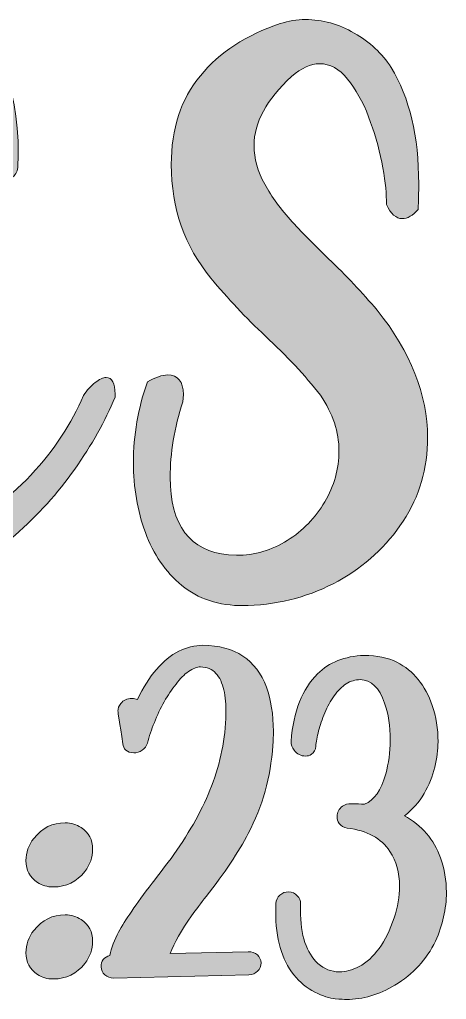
# Model space of a CAD drawing. Header units: inches. Extents: x 72 to 1008, y -887 to -193.
# Drawn here: x 850.6 to 1008.4, y -882.5 to -520.6 of the extents above; entities that cross this region are included whole.
import ezdxf

# ---------------------------------------------------------------- set-up
doc = ezdxf.new("R2010")
doc.units = ezdxf.units.IN
doc.header["$MEASUREMENT"] = 0
doc.layers.add('Layer 1', color=7, linetype='Continuous')

# ---------------------------------------------------------------- blocks, each defined once
blk = doc.blocks.new('block 3')
at = {"layer": 'Layer 1', "true_color": 0x262626}
h = blk.add_hatch(color=250, dxfattribs=at)
h.dxf.hatch_style = 2
edge = h.paths.add_edge_path()
edge.add_spline(control_points=[(882.16, -873.45), (881.21, -872.68), (880.78, -871.73), (880.7, -870.53), (880.7, -868.38), (881.81, -866.92), (883.96, -866.32), (884.56, -863.49), (885.67, -860.57), (887.22, -857.65), (889.54, -853.36), (893.66, -847.35), (899.58, -839.62), (902.25, -836.27), (904.91, -832.75), (907.57, -829.06), (913.75, -820.3), (918.47, -811.89), (921.56, -803.73), (924.83, -795.15), (926.63, -786.31), (926.89, -777.03), (926.89, -773.69), (926.63, -770.77), (926.11, -768.19), (925.51, -765.7), (924.57, -763.64), (923.19, -762.1), (921.74, -760.55), (919.84, -759.78), (917.53, -759.69), (916.07, -759.78), (914.61, -760.29), (913.06, -761.41), (911.43, -762.52), (909.89, -764.07), (908.43, -766.04), (906.88, -768.02), (905.42, -770.17), (904.05, -772.57), (902.68, -775.06), (901.47, -777.55), (900.44, -780.21), (899.33, -782.87), (898.47, -785.36), (897.87, -787.85), (897.53, -788.97), (896.84, -789.91), (895.89, -790.51), (894.95, -791.2), (893.92, -791.46), (892.8, -791.46), (891.6, -791.46), (890.57, -791.11), (889.88, -790.43), (889.2, -789.83), (888.85, -789.05), (888.77, -788.11), (887.56, -780.38), (886.96, -776.35), (886.96, -776.09), (886.96, -775.06), (887.31, -774.11), (887.99, -773.26), (888.94, -771.97), (890.31, -771.37), (892.11, -771.37), (892.89, -771.37), (893.57, -771.45), (894.18, -771.8), (896.24, -767.33), (898.55, -763.64), (901.22, -760.64), (903.79, -757.63), (906.54, -755.4), (909.46, -753.94), (912.29, -752.48), (915.3, -751.79), (918.39, -751.71), (930.23, -751.88), (938.05, -757.03), (941.82, -767.25), (943.54, -771.88), (944.4, -777.29), (944.4, -783.47), (944.4, -785.19), (944.4, -786.91), (944.23, -788.71), (943.37, -800.47), (940.36, -811.29), (935.13, -821.25), (931.52, -828.03), (926.37, -835.84), (919.59, -844.51), (917.61, -847), (915.81, -849.41), (914.18, -851.73), (910.4, -856.96), (907.74, -861.6), (906.28, -865.63), (906.28, -865.63), (935.13, -864.95), (935.13, -864.95), (936.42, -864.95), (937.53, -865.29), (938.48, -866.06), (939.33, -866.84), (939.76, -867.87), (939.85, -869.07), (939.85, -870.27), (939.42, -871.3), (938.56, -872.07), (937.7, -872.93), (936.67, -873.36), (935.39, -873.45), (935.39, -873.45), (885.42, -874.65), (885.42, -874.65), (884.13, -874.65), (883.02, -874.22), (882.16, -873.45)], knot_values=[0, 0, 0, 0, 1, 1, 1, 2, 2, 2, 3, 3, 3, 4, 4, 4, 5, 5, 5, 6, 6, 6, 7, 7, 7, 8, 8, 8, 9, 9, 9, 10, 10, 10, 11, 11, 11, 12, 12, 12, 13, 13, 13, 14, 14, 14, 15, 15, 15, 16, 16, 16, 17, 17, 17, 18, 18, 18, 19, 19, 19, 20, 20, 20, 21, 21, 21, 22, 22, 22, 23, 23, 23, 24, 24, 24, 25, 25, 25, 26, 26, 26, 27, 27, 27, 28, 28, 28, 29, 29, 29, 30, 30, 30, 31, 31, 31, 32, 32, 32, 33, 33, 33, 34, 34, 34, 35, 35, 35, 36, 36, 36, 37, 37, 37, 38, 38, 38, 39, 39, 39, 40, 40, 40, 40], degree=3, periodic=1)
h = blk.add_hatch(color=250, dxfattribs=at)
h.dxf.hatch_style = 2
edge = h.paths.add_edge_path()
edge.add_spline(control_points=[(967.24, -882.29), (965.18, -882.21), (962.69, -881.35), (959.77, -879.89), (956.76, -878.43), (954.19, -876.28), (951.96, -873.45), (947.49, -867.87), (945.26, -860.05), (945.26, -850.01), (945.26, -850.01), (945.35, -847.18), (945.35, -847.18), (945.43, -845.89), (945.86, -844.86), (946.81, -844), (947.66, -843.23), (948.78, -842.8), (950.07, -842.8), (951.36, -842.88), (952.47, -843.4), (953.25, -844.26), (954.02, -845.03), (954.45, -846.06), (954.45, -847.26), (954.45, -847.26), (954.45, -849.49), (954.45, -849.49), (954.45, -858.94), (956.59, -865.46), (960.89, -869.24), (963.2, -871.3), (965.78, -872.33), (968.78, -872.42), (971.1, -872.42), (973.51, -871.73), (976.08, -870.44), (981.66, -867.44), (986.04, -861.43), (989.05, -852.41), (990.33, -848.38), (991.02, -844.43), (991.02, -840.74), (991.02, -835.76), (989.82, -831.47), (987.5, -827.86), (984.32, -823.05), (979, -820.13), (971.7, -819.27), (970.42, -819.1), (969.39, -818.5), (968.7, -817.56), (968.18, -816.78), (967.93, -815.93), (967.93, -814.98), (967.93, -813.44), (968.61, -812.15), (969.99, -811.2), (970.85, -810.52), (971.96, -810.26), (973.25, -810.26), (975.05, -810.26), (976.68, -810.35), (978.14, -810.43), (981.66, -809.06), (984.24, -805.28), (985.95, -799.27), (986.99, -795.41), (987.59, -791.2), (987.59, -786.82), (987.59, -781.58), (986.9, -777.03), (985.53, -773.08), (983.55, -767.42), (980.55, -764.5), (976.51, -764.41), (974.71, -764.41), (972.99, -764.93), (971.36, -765.96), (969.73, -767.08), (968.18, -768.53), (966.89, -770.42), (965.52, -772.31), (964.32, -774.37), (963.38, -776.69), (962.43, -779.01), (961.66, -781.24), (961.14, -783.39), (960.54, -785.53), (960.2, -787.42), (960.11, -789.05), (960.03, -790.34), (959.43, -791.37), (958.48, -791.97), (957.8, -792.49), (957.11, -792.66), (956.25, -792.66), (954.62, -792.66), (953.16, -791.97), (952.04, -790.51), (951.27, -789.57), (950.93, -788.45), (950.93, -787.16), (951.87, -776.09), (955.13, -767.85), (960.71, -762.27), (965.01, -757.97), (970.76, -755.74), (977.97, -755.48), (982.69, -755.48), (986.73, -756.34), (990.08, -757.97), (996.17, -761.15), (1000.55, -766.47), (1003.13, -773.94), (1004.59, -778.06), (1005.27, -782.53), (1005.27, -787.34), (1005.27, -790.26), (1004.84, -793.43), (1004.07, -796.78), (1003.3, -800.13), (1002.01, -803.3), (1000.12, -806.48), (998.23, -809.66), (995.83, -812.41), (992.82, -814.72), (999.26, -818.24), (1003.73, -823.48), (1006.22, -830.26), (1007.68, -834.3), (1008.36, -838.59), (1008.36, -842.97), (1008.36, -849.07), (1006.99, -855.07), (1004.33, -861), (1001.06, -867.78), (996.08, -873.28), (989.3, -877.31), (983.47, -880.83), (977.54, -882.55), (971.36, -882.55), (970.67, -882.55), (969.3, -882.46), (967.24, -882.29)], knot_values=[0, 0, 0, 0, 1, 1, 1, 2, 2, 2, 3, 3, 3, 4, 4, 4, 5, 5, 5, 6, 6, 6, 7, 7, 7, 8, 8, 8, 9, 9, 9, 10, 10, 10, 11, 11, 11, 12, 12, 12, 13, 13, 13, 14, 14, 14, 15, 15, 15, 16, 16, 16, 17, 17, 17, 18, 18, 18, 19, 19, 19, 20, 20, 20, 21, 21, 21, 22, 22, 22, 23, 23, 23, 24, 24, 24, 25, 25, 25, 26, 26, 26, 27, 27, 27, 28, 28, 28, 29, 29, 29, 30, 30, 30, 31, 31, 31, 32, 32, 32, 33, 33, 33, 34, 34, 34, 35, 35, 35, 36, 36, 36, 37, 37, 37, 38, 38, 38, 39, 39, 39, 40, 40, 40, 41, 41, 41, 42, 42, 42, 43, 43, 43, 44, 44, 44, 45, 45, 45, 46, 46, 46, 47, 47, 47, 48, 48, 48, 48], degree=3, periodic=1)
h = blk.add_hatch(color=250, dxfattribs=at)
h.dxf.hatch_style = 2
edge = h.paths.add_edge_path()
edge.add_spline(control_points=[(857.26, -839.36), (854.34, -837.48), (852.96, -834.81), (852.96, -831.29), (852.96, -828.29), (853.91, -825.54), (855.88, -823.05), (858.97, -819.19), (862.83, -817.3), (867.47, -817.3), (869.71, -817.39), (871.68, -817.9), (873.31, -819.02), (876.23, -820.91), (877.6, -823.57), (877.6, -827.09), (877.6, -830.09), (876.66, -832.75), (874.77, -835.24), (871.68, -839.11), (867.81, -841), (863.09, -841), (860.86, -841), (858.89, -840.48), (857.26, -839.36)], knot_values=[0, 0, 0, 0, 1, 1, 1, 2, 2, 2, 3, 3, 3, 4, 4, 4, 5, 5, 5, 6, 6, 6, 7, 7, 7, 8, 8, 8, 8], degree=3, periodic=1)
edge = h.paths.add_edge_path()
edge.add_spline(control_points=[(857.26, -873.36), (854.34, -871.47), (852.96, -868.81), (852.96, -865.29), (852.96, -862.29), (853.91, -859.54), (855.88, -857.05), (858.97, -853.19), (862.83, -851.3), (867.47, -851.3), (869.71, -851.38), (871.68, -851.9), (873.31, -853.02), (876.23, -854.9), (877.6, -857.56), (877.6, -861.09), (877.6, -864.09), (876.66, -866.75), (874.77, -869.24), (871.68, -873.1), (867.81, -874.99), (863.09, -874.99), (860.86, -874.99), (858.89, -874.48), (857.26, -873.36)], knot_values=[0, 0, 0, 0, 1, 1, 1, 2, 2, 2, 3, 3, 3, 4, 4, 4, 5, 5, 5, 6, 6, 6, 7, 7, 7, 8, 8, 8, 8], degree=3, periodic=1)
at = {"layer": 'Layer 1', "lineweight": 0}
for points, knots in [([(882.16, -873.45), (881.21, -872.68), (880.78, -871.73), (880.7, -870.53), (880.7, -868.38), (881.81, -866.92), (883.96, -866.32), (884.56, -863.49), (885.67, -860.57), (887.22, -857.65), (889.54, -853.36), (893.66, -847.35), (899.58, -839.62), (902.25, -836.27), (904.91, -832.75), (907.57, -829.06), (913.75, -820.3), (918.47, -811.89), (921.56, -803.73), (924.83, -795.15), (926.63, -786.31), (926.89, -777.03), (926.89, -773.69), (926.63, -770.77), (926.11, -768.19), (925.51, -765.7), (924.57, -763.64), (923.19, -762.1), (921.74, -760.55), (919.84, -759.78), (917.53, -759.69), (916.07, -759.78), (914.61, -760.29), (913.06, -761.41), (911.43, -762.52), (909.89, -764.07), (908.43, -766.04), (906.88, -768.02), (905.42, -770.17), (904.05, -772.57), (902.68, -775.06), (901.47, -777.55), (900.44, -780.21), (899.33, -782.87), (898.47, -785.36), (897.87, -787.85), (897.53, -788.97), (896.84, -789.91), (895.89, -790.51), (894.95, -791.2), (893.92, -791.46), (892.8, -791.46), (891.6, -791.46), (890.57, -791.11), (889.88, -790.43), (889.2, -789.83), (888.85, -789.05), (888.77, -788.11), (887.56, -780.38), (886.96, -776.35), (886.96, -776.09), (886.96, -775.06), (887.31, -774.11), (887.99, -773.26), (888.94, -771.97), (890.31, -771.37), (892.11, -771.37), (892.89, -771.37), (893.57, -771.45), (894.18, -771.8), (896.24, -767.33), (898.55, -763.64), (901.22, -760.64), (903.79, -757.63), (906.54, -755.4), (909.46, -753.94), (912.29, -752.48), (915.3, -751.79), (918.39, -751.71), (930.23, -751.88), (938.05, -757.03), (941.82, -767.25), (943.54, -771.88), (944.4, -777.29), (944.4, -783.47), (944.4, -785.19), (944.4, -786.91), (944.23, -788.71), (943.37, -800.47), (940.36, -811.29), (935.13, -821.25), (931.52, -828.03), (926.37, -835.84), (919.59, -844.51), (917.61, -847), (915.81, -849.41), (914.18, -851.73), (910.4, -856.96), (907.74, -861.6), (906.28, -865.63), (906.28, -865.63), (935.13, -864.95), (935.13, -864.95), (936.42, -864.95), (937.53, -865.29), (938.48, -866.06), (939.33, -866.84), (939.76, -867.87), (939.85, -869.07), (939.85, -870.27), (939.42, -871.3), (938.56, -872.07), (937.7, -872.93), (936.67, -873.36), (935.39, -873.45), (935.39, -873.45), (885.42, -874.65), (885.42, -874.65), (884.13, -874.65), (883.02, -874.22), (882.16, -873.45)], [0, 0, 0, 0, 1, 1, 1, 2, 2, 2, 3, 3, 3, 4, 4, 4, 5, 5, 5, 6, 6, 6, 7, 7, 7, 8, 8, 8, 9, 9, 9, 10, 10, 10, 11, 11, 11, 12, 12, 12, 13, 13, 13, 14, 14, 14, 15, 15, 15, 16, 16, 16, 17, 17, 17, 18, 18, 18, 19, 19, 19, 20, 20, 20, 21, 21, 21, 22, 22, 22, 23, 23, 23, 24, 24, 24, 25, 25, 25, 26, 26, 26, 27, 27, 27, 28, 28, 28, 29, 29, 29, 30, 30, 30, 31, 31, 31, 32, 32, 32, 33, 33, 33, 34, 34, 34, 35, 35, 35, 36, 36, 36, 37, 37, 37, 38, 38, 38, 39, 39, 39, 40, 40, 40, 40]), ([(967.24, -882.29), (965.18, -882.21), (962.69, -881.35), (959.77, -879.89), (956.76, -878.43), (954.19, -876.28), (951.96, -873.45), (947.49, -867.87), (945.26, -860.05), (945.26, -850.01), (945.26, -850.01), (945.35, -847.18), (945.35, -847.18), (945.43, -845.89), (945.86, -844.86), (946.81, -844), (947.66, -843.23), (948.78, -842.8), (950.07, -842.8), (951.36, -842.88), (952.47, -843.4), (953.25, -844.26), (954.02, -845.03), (954.45, -846.06), (954.45, -847.26), (954.45, -847.26), (954.45, -849.49), (954.45, -849.49), (954.45, -858.94), (956.59, -865.46), (960.89, -869.24), (963.2, -871.3), (965.78, -872.33), (968.78, -872.42), (971.1, -872.42), (973.51, -871.73), (976.08, -870.44), (981.66, -867.44), (986.04, -861.43), (989.05, -852.41), (990.33, -848.38), (991.02, -844.43), (991.02, -840.74), (991.02, -835.76), (989.82, -831.47), (987.5, -827.86), (984.32, -823.05), (979, -820.13), (971.7, -819.27), (970.42, -819.1), (969.39, -818.5), (968.7, -817.56), (968.18, -816.78), (967.93, -815.93), (967.93, -814.98), (967.93, -813.44), (968.61, -812.15), (969.99, -811.2), (970.85, -810.52), (971.96, -810.26), (973.25, -810.26), (975.05, -810.26), (976.68, -810.35), (978.14, -810.43), (981.66, -809.06), (984.24, -805.28), (985.95, -799.27), (986.99, -795.41), (987.59, -791.2), (987.59, -786.82), (987.59, -781.58), (986.9, -777.03), (985.53, -773.08), (983.55, -767.42), (980.55, -764.5), (976.51, -764.41), (974.71, -764.41), (972.99, -764.93), (971.36, -765.96), (969.73, -767.08), (968.18, -768.53), (966.89, -770.42), (965.52, -772.31), (964.32, -774.37), (963.38, -776.69), (962.43, -779.01), (961.66, -781.24), (961.14, -783.39), (960.54, -785.53), (960.2, -787.42), (960.11, -789.05), (960.03, -790.34), (959.43, -791.37), (958.48, -791.97), (957.8, -792.49), (957.11, -792.66), (956.25, -792.66), (954.62, -792.66), (953.16, -791.97), (952.04, -790.51), (951.27, -789.57), (950.93, -788.45), (950.93, -787.16), (951.87, -776.09), (955.13, -767.85), (960.71, -762.27), (965.01, -757.97), (970.76, -755.74), (977.97, -755.48), (982.69, -755.48), (986.73, -756.34), (990.08, -757.97), (996.17, -761.15), (1000.55, -766.47), (1003.13, -773.94), (1004.59, -778.06), (1005.27, -782.53), (1005.27, -787.34), (1005.27, -790.26), (1004.84, -793.43), (1004.07, -796.78), (1003.3, -800.13), (1002.01, -803.3), (1000.12, -806.48), (998.23, -809.66), (995.83, -812.41), (992.82, -814.72), (999.26, -818.24), (1003.73, -823.48), (1006.22, -830.26), (1007.68, -834.3), (1008.36, -838.59), (1008.36, -842.97), (1008.36, -849.07), (1006.99, -855.07), (1004.33, -861), (1001.06, -867.78), (996.08, -873.28), (989.3, -877.31), (983.47, -880.83), (977.54, -882.55), (971.36, -882.55), (970.67, -882.55), (969.3, -882.46), (967.24, -882.29)], [0, 0, 0, 0, 1, 1, 1, 2, 2, 2, 3, 3, 3, 4, 4, 4, 5, 5, 5, 6, 6, 6, 7, 7, 7, 8, 8, 8, 9, 9, 9, 10, 10, 10, 11, 11, 11, 12, 12, 12, 13, 13, 13, 14, 14, 14, 15, 15, 15, 16, 16, 16, 17, 17, 17, 18, 18, 18, 19, 19, 19, 20, 20, 20, 21, 21, 21, 22, 22, 22, 23, 23, 23, 24, 24, 24, 25, 25, 25, 26, 26, 26, 27, 27, 27, 28, 28, 28, 29, 29, 29, 30, 30, 30, 31, 31, 31, 32, 32, 32, 33, 33, 33, 34, 34, 34, 35, 35, 35, 36, 36, 36, 37, 37, 37, 38, 38, 38, 39, 39, 39, 40, 40, 40, 41, 41, 41, 42, 42, 42, 43, 43, 43, 44, 44, 44, 45, 45, 45, 46, 46, 46, 47, 47, 47, 48, 48, 48, 48]), ([(857.26, -839.36), (854.34, -837.48), (852.96, -834.81), (852.96, -831.29), (852.96, -828.29), (853.91, -825.54), (855.88, -823.05), (858.97, -819.19), (862.83, -817.3), (867.47, -817.3), (869.71, -817.39), (871.68, -817.9), (873.31, -819.02), (876.23, -820.91), (877.6, -823.57), (877.6, -827.09), (877.6, -830.09), (876.66, -832.75), (874.77, -835.24), (871.68, -839.11), (867.81, -841), (863.09, -841), (860.86, -841), (858.89, -840.48), (857.26, -839.36)], [0, 0, 0, 0, 1, 1, 1, 2, 2, 2, 3, 3, 3, 4, 4, 4, 5, 5, 5, 6, 6, 6, 7, 7, 7, 8, 8, 8, 8]), ([(857.26, -873.36), (854.34, -871.47), (852.96, -868.81), (852.96, -865.29), (852.96, -862.29), (853.91, -859.54), (855.88, -857.05), (858.97, -853.19), (862.83, -851.3), (867.47, -851.3), (869.71, -851.38), (871.68, -851.9), (873.31, -853.02), (876.23, -854.9), (877.6, -857.56), (877.6, -861.09), (877.6, -864.09), (876.66, -866.75), (874.77, -869.24), (871.68, -873.1), (867.81, -874.99), (863.09, -874.99), (860.86, -874.99), (858.89, -874.48), (857.26, -873.36)], [0, 0, 0, 0, 1, 1, 1, 2, 2, 2, 3, 3, 3, 4, 4, 4, 5, 5, 5, 6, 6, 6, 7, 7, 7, 8, 8, 8, 8])]:
    blk.add_open_spline(points, degree=3, knots=knots, dxfattribs=at)
blk = doc.blocks.new('block 5')
at = {"layer": 'Layer 1', "true_color": 0x00467d}
h = blk.add_hatch(color=156, dxfattribs=at)
h.dxf.hatch_style = 2
edge = h.paths.add_edge_path()
edge.add_spline(control_points=[(935.07, -737.09), (935.07, -737.09), (933.44, -737.09), (933.44, -737.09), (924.2, -737.09), (916.57, -734.6), (910.54, -729.61), (904.52, -724.63), (900.03, -718.11), (897.09, -710.04), (894.14, -701.98), (892.67, -693.37), (892.67, -684.22), (892.67, -674.16), (894.39, -664.24), (897.84, -654.45), (900.82, -652.73), (903.32, -651.87), (905.31, -651.87), (909.12, -651.87), (911.06, -654.27), (911.15, -659.07), (911.15, -659.07), (910.88, -661.79), (910.88, -661.79), (907.8, -671.49), (906.26, -680.78), (906.26, -689.65), (906.26, -707.42), (913.47, -716.97), (927.87, -718.33), (927.87, -718.33), (930.73, -718.47), (930.73, -718.47), (937.52, -718.47), (943.79, -716.66), (949.55, -713.03), (955.3, -709.41), (959.92, -704.65), (963.41, -698.76), (966.9, -692.87), (968.65, -686.58), (968.65, -679.87), (968.65, -672.99), (966.38, -666.14), (961.85, -659.35), (956.05, -652.01), (949.25, -644.72), (941.46, -637.47), (934.21, -630.76), (927.51, -623.65), (921.35, -616.13), (911.56, -604.35), (906.67, -590.35), (906.67, -574.13), (906.67, -560.9), (910.25, -549.96), (917.41, -541.31), (924.56, -532.66), (934.4, -526.25), (946.9, -522.08), (949.98, -521.08), (953.11, -520.58), (956.28, -520.58), (962.53, -520.58), (968.53, -522.24), (974.29, -525.54), (980.04, -528.85), (984.59, -533.09), (987.94, -538.25), (994.74, -549.39), (998.14, -563.76), (998.14, -581.33), (998.14, -584.32), (998.05, -587.45), (997.87, -590.71), (995.96, -592.98), (994.01, -594.11), (992.02, -594.11), (989.76, -594.11), (987.81, -592.39), (986.18, -588.94), (986.18, -588.94), (986.18, -587.45), (986.18, -587.45), (986.18, -583.64), (985.61, -578.91), (984.48, -573.25), (983.34, -567.59), (981.71, -561.99), (979.59, -556.46), (977.46, -550.94), (974.87, -546.29), (971.84, -542.53), (968.8, -538.77), (965.34, -536.89), (961.44, -536.89), (958.27, -536.89), (954.83, -538.48), (951.11, -541.65), (941.87, -550.17), (937.25, -558.64), (937.25, -567.06), (937.25, -571.96), (938.56, -576.74), (941.19, -581.4), (943.82, -586.07), (947.22, -590.69), (951.38, -595.27), (955.55, -599.84), (960.04, -604.39), (964.84, -608.92), (971.27, -615.09), (977.25, -621.43), (982.78, -627.95), (995.19, -643.45), (1001.4, -659.12), (1001.4, -674.98), (1001.4, -686.39), (998.39, -696.7), (992.36, -705.9), (986.33, -715.09), (978.34, -722.46), (968.37, -727.98), (958.41, -733.51), (947.31, -736.54), (935.07, -737.09)], knot_values=[0, 0, 0, 0, 1, 1, 1, 2, 2, 2, 3, 3, 3, 4, 4, 4, 5, 5, 5, 6, 6, 6, 7, 7, 7, 8, 8, 8, 9, 9, 9, 10, 10, 10, 11, 11, 11, 12, 12, 12, 13, 13, 13, 14, 14, 14, 15, 15, 15, 16, 16, 16, 17, 17, 17, 18, 18, 18, 19, 19, 19, 20, 20, 20, 21, 21, 21, 22, 22, 22, 23, 23, 23, 24, 24, 24, 25, 25, 25, 26, 26, 26, 27, 27, 27, 28, 28, 28, 29, 29, 29, 30, 30, 30, 31, 31, 31, 32, 32, 32, 33, 33, 33, 34, 34, 34, 35, 35, 35, 36, 36, 36, 37, 37, 37, 38, 38, 38, 39, 39, 39, 40, 40, 40, 41, 41, 41, 42, 42, 42, 42], degree=3, periodic=1)
h = blk.add_hatch(color=156, dxfattribs=at)
h.dxf.hatch_style = 2
edge = h.paths.add_edge_path()
edge.add_spline(control_points=[(790.6, -735.73), (787.7, -735.73), (784.76, -735.55), (781.77, -735.19), (774.88, -734.19), (768.72, -731.2), (763.28, -726.22), (754.59, -718.33), (750.24, -707.46), (750.24, -693.6), (750.24, -686.53), (751.33, -679.12), (753.5, -671.38), (755.67, -663.63), (759.07, -656.4), (763.69, -649.7), (768.31, -642.99), (774.2, -637.6), (781.36, -633.52), (776.47, -630.63), (771.87, -627.11), (767.57, -622.99), (763.26, -618.87), (759.75, -614.2), (757.03, -608.99), (754.32, -603.78), (752.95, -598.14), (752.95, -592.07), (752.95, -592.07), (752.95, -590.3), (752.95, -590.3), (754.13, -571.37), (759.55, -556.37), (769.2, -545.32), (778.85, -534.26), (790.65, -527.24), (804.6, -524.25), (808.59, -523.16), (812.85, -522.62), (817.38, -522.62), (820, -522.62), (822.68, -522.94), (825.4, -523.57), (841.89, -527.29), (850.13, -542.92), (850.13, -570.46), (850.13, -570.46), (850, -575.22), (850, -575.22), (849.72, -576.94), (848.95, -578.19), (847.68, -578.96), (846.42, -579.73), (845.01, -580.11), (843.47, -580.11), (841.66, -580.11), (839.96, -579.66), (838.38, -578.75), (836.79, -577.85), (836, -576.67), (836, -575.22), (836, -575.22), (836.13, -574.4), (836.13, -574.4), (837.31, -568.97), (837.9, -564.3), (837.9, -560.4), (837.9, -554.24), (836.22, -549.83), (832.87, -547.15), (829.52, -544.48), (825.94, -543.14), (822.13, -543.14), (816.88, -543.14), (811.69, -545.18), (806.57, -549.26), (801.45, -553.34), (797.22, -558.66), (793.87, -565.23), (790.51, -571.8), (788.84, -578.75), (788.84, -586.09), (788.84, -595.97), (792.19, -604.71), (798.89, -612.32), (801.88, -615.22), (807.23, -616.67), (814.93, -616.67), (818.37, -616.67), (821.81, -616.53), (825.26, -616.26), (825.26, -616.26), (831.11, -615.86), (831.11, -615.86), (834.18, -615.86), (836.86, -617.19), (839.12, -619.86), (841.39, -622.54), (842.52, -625.51), (842.52, -628.77), (842.52, -631.3), (841.59, -633.71), (839.73, -635.97), (837.88, -638.24), (834.82, -639.91), (830.56, -641), (830.56, -641), (829.88, -641), (829.88, -641), (825.71, -641), (821.81, -642.2), (818.19, -644.6), (814.57, -647), (811.03, -649.74), (807.59, -652.82), (805.14, -654.91), (802.65, -656.9), (800.12, -658.8), (796.22, -662.25), (793.07, -666.21), (790.67, -670.7), (788.27, -675.18), (787.07, -680.46), (787.07, -686.53), (787.07, -690.79), (787.75, -695.46), (789.11, -700.53), (790.38, -704.7), (793.03, -707.82), (797.06, -709.91), (801.09, -711.99), (805.6, -713.03), (810.58, -713.03), (815.47, -713.03), (820.37, -712.04), (825.26, -710.04), (836.22, -705.24), (846.05, -698.17), (854.75, -688.84), (863.45, -679.51), (869.93, -669.72), (874.19, -659.48), (875.55, -657.49), (876.99, -655.88), (878.54, -654.66), (880.08, -653.44), (881.44, -652.82), (882.61, -652.82), (884.79, -652.82), (885.88, -654.86), (885.88, -658.94), (885.88, -658.94), (885.88, -660.03), (885.88, -660.03), (882.25, -668.91), (877.29, -677.79), (870.99, -686.67), (864.7, -695.55), (857.34, -703.68), (848.91, -711.06), (840.48, -718.45), (831.31, -724.4), (821.39, -728.93), (811.47, -733.47), (801.2, -735.73), (790.6, -735.73)], knot_values=[0, 0, 0, 0, 1, 1, 1, 2, 2, 2, 3, 3, 3, 4, 4, 4, 5, 5, 5, 6, 6, 6, 7, 7, 7, 8, 8, 8, 9, 9, 9, 10, 10, 10, 11, 11, 11, 12, 12, 12, 13, 13, 13, 14, 14, 14, 15, 15, 15, 16, 16, 16, 17, 17, 17, 18, 18, 18, 19, 19, 19, 20, 20, 20, 21, 21, 21, 22, 22, 22, 23, 23, 23, 24, 24, 24, 25, 25, 25, 26, 26, 26, 27, 27, 27, 28, 28, 28, 29, 29, 29, 30, 30, 30, 31, 31, 31, 32, 32, 32, 33, 33, 33, 34, 34, 34, 35, 35, 35, 36, 36, 36, 37, 37, 37, 38, 38, 38, 39, 39, 39, 40, 40, 40, 41, 41, 41, 42, 42, 42, 43, 43, 43, 44, 44, 44, 45, 45, 45, 46, 46, 46, 47, 47, 47, 48, 48, 48, 49, 49, 49, 50, 50, 50, 51, 51, 51, 52, 52, 52, 53, 53, 53, 54, 54, 54, 55, 55, 55, 55], degree=3, periodic=1)
at = {"layer": 'Layer 1', "lineweight": 0}
for points, knots in [([(935.07, -737.09), (935.07, -737.09), (933.44, -737.09), (933.44, -737.09), (924.2, -737.09), (916.57, -734.6), (910.54, -729.61), (904.52, -724.63), (900.03, -718.11), (897.09, -710.04), (894.14, -701.98), (892.67, -693.37), (892.67, -684.22), (892.67, -674.16), (894.39, -664.24), (897.84, -654.45), (900.82, -652.73), (903.32, -651.87), (905.31, -651.87), (909.12, -651.87), (911.06, -654.27), (911.15, -659.07), (911.15, -659.07), (910.88, -661.79), (910.88, -661.79), (907.8, -671.49), (906.26, -680.78), (906.26, -689.65), (906.26, -707.42), (913.47, -716.97), (927.87, -718.33), (927.87, -718.33), (930.73, -718.47), (930.73, -718.47), (937.52, -718.47), (943.79, -716.66), (949.55, -713.03), (955.3, -709.41), (959.92, -704.65), (963.41, -698.76), (966.9, -692.87), (968.65, -686.58), (968.65, -679.87), (968.65, -672.99), (966.38, -666.14), (961.85, -659.35), (956.05, -652.01), (949.25, -644.72), (941.46, -637.47), (934.21, -630.76), (927.51, -623.65), (921.35, -616.13), (911.56, -604.35), (906.67, -590.35), (906.67, -574.13), (906.67, -560.9), (910.25, -549.96), (917.41, -541.31), (924.56, -532.66), (934.4, -526.25), (946.9, -522.08), (949.98, -521.08), (953.11, -520.58), (956.28, -520.58), (962.53, -520.58), (968.53, -522.24), (974.29, -525.54), (980.04, -528.85), (984.59, -533.09), (987.94, -538.25), (994.74, -549.39), (998.14, -563.76), (998.14, -581.33), (998.14, -584.32), (998.05, -587.45), (997.87, -590.71), (995.96, -592.98), (994.01, -594.11), (992.02, -594.11), (989.76, -594.11), (987.81, -592.39), (986.18, -588.94), (986.18, -588.94), (986.18, -587.45), (986.18, -587.45), (986.18, -583.64), (985.61, -578.91), (984.48, -573.25), (983.34, -567.59), (981.71, -561.99), (979.59, -556.46), (977.46, -550.94), (974.87, -546.29), (971.84, -542.53), (968.8, -538.77), (965.34, -536.89), (961.44, -536.89), (958.27, -536.89), (954.83, -538.48), (951.11, -541.65), (941.87, -550.17), (937.25, -558.64), (937.25, -567.06), (937.25, -571.96), (938.56, -576.74), (941.19, -581.4), (943.82, -586.07), (947.22, -590.69), (951.38, -595.27), (955.55, -599.84), (960.04, -604.39), (964.84, -608.92), (971.27, -615.09), (977.25, -621.43), (982.78, -627.95), (995.19, -643.45), (1001.4, -659.12), (1001.4, -674.98), (1001.4, -686.39), (998.39, -696.7), (992.36, -705.9), (986.33, -715.09), (978.34, -722.46), (968.37, -727.98), (958.41, -733.51), (947.31, -736.54), (935.07, -737.09)], [0, 0, 0, 0, 1, 1, 1, 2, 2, 2, 3, 3, 3, 4, 4, 4, 5, 5, 5, 6, 6, 6, 7, 7, 7, 8, 8, 8, 9, 9, 9, 10, 10, 10, 11, 11, 11, 12, 12, 12, 13, 13, 13, 14, 14, 14, 15, 15, 15, 16, 16, 16, 17, 17, 17, 18, 18, 18, 19, 19, 19, 20, 20, 20, 21, 21, 21, 22, 22, 22, 23, 23, 23, 24, 24, 24, 25, 25, 25, 26, 26, 26, 27, 27, 27, 28, 28, 28, 29, 29, 29, 30, 30, 30, 31, 31, 31, 32, 32, 32, 33, 33, 33, 34, 34, 34, 35, 35, 35, 36, 36, 36, 37, 37, 37, 38, 38, 38, 39, 39, 39, 40, 40, 40, 41, 41, 41, 42, 42, 42, 42]), ([(790.6, -735.73), (787.7, -735.73), (784.76, -735.55), (781.77, -735.19), (774.88, -734.19), (768.72, -731.2), (763.28, -726.22), (754.59, -718.33), (750.24, -707.46), (750.24, -693.6), (750.24, -686.53), (751.33, -679.12), (753.5, -671.38), (755.67, -663.63), (759.07, -656.4), (763.69, -649.7), (768.31, -642.99), (774.2, -637.6), (781.36, -633.52), (776.47, -630.63), (771.87, -627.11), (767.57, -622.99), (763.26, -618.87), (759.75, -614.2), (757.03, -608.99), (754.32, -603.78), (752.95, -598.14), (752.95, -592.07), (752.95, -592.07), (752.95, -590.3), (752.95, -590.3), (754.13, -571.37), (759.55, -556.37), (769.2, -545.32), (778.85, -534.26), (790.65, -527.24), (804.6, -524.25), (808.59, -523.16), (812.85, -522.62), (817.38, -522.62), (820, -522.62), (822.68, -522.94), (825.4, -523.57), (841.89, -527.29), (850.13, -542.92), (850.13, -570.46), (850.13, -570.46), (850, -575.22), (850, -575.22), (849.72, -576.94), (848.95, -578.19), (847.68, -578.96), (846.42, -579.73), (845.01, -580.11), (843.47, -580.11), (841.66, -580.11), (839.96, -579.66), (838.38, -578.75), (836.79, -577.85), (836, -576.67), (836, -575.22), (836, -575.22), (836.13, -574.4), (836.13, -574.4), (837.31, -568.97), (837.9, -564.3), (837.9, -560.4), (837.9, -554.24), (836.22, -549.83), (832.87, -547.15), (829.52, -544.48), (825.94, -543.14), (822.13, -543.14), (816.88, -543.14), (811.69, -545.18), (806.57, -549.26), (801.45, -553.34), (797.22, -558.66), (793.87, -565.23), (790.51, -571.8), (788.84, -578.75), (788.84, -586.09), (788.84, -595.97), (792.19, -604.71), (798.89, -612.32), (801.88, -615.22), (807.23, -616.67), (814.93, -616.67), (818.37, -616.67), (821.81, -616.53), (825.26, -616.26), (825.26, -616.26), (831.11, -615.86), (831.11, -615.86), (834.18, -615.86), (836.86, -617.19), (839.12, -619.86), (841.39, -622.54), (842.52, -625.51), (842.52, -628.77), (842.52, -631.3), (841.59, -633.71), (839.73, -635.97), (837.88, -638.24), (834.82, -639.91), (830.56, -641), (830.56, -641), (829.88, -641), (829.88, -641), (825.71, -641), (821.81, -642.2), (818.19, -644.6), (814.57, -647), (811.03, -649.74), (807.59, -652.82), (805.14, -654.91), (802.65, -656.9), (800.12, -658.8), (796.22, -662.25), (793.07, -666.21), (790.67, -670.7), (788.27, -675.18), (787.07, -680.46), (787.07, -686.53), (787.07, -690.79), (787.75, -695.46), (789.11, -700.53), (790.38, -704.7), (793.03, -707.82), (797.06, -709.91), (801.09, -711.99), (805.6, -713.03), (810.58, -713.03), (815.47, -713.03), (820.37, -712.04), (825.26, -710.04), (836.22, -705.24), (846.05, -698.17), (854.75, -688.84), (863.45, -679.51), (869.93, -669.72), (874.19, -659.48), (875.55, -657.49), (876.99, -655.88), (878.54, -654.66), (880.08, -653.44), (881.44, -652.82), (882.61, -652.82), (884.79, -652.82), (885.88, -654.86), (885.88, -658.94), (885.88, -658.94), (885.88, -660.03), (885.88, -660.03), (882.25, -668.91), (877.29, -677.79), (870.99, -686.67), (864.7, -695.55), (857.34, -703.68), (848.91, -711.06), (840.48, -718.45), (831.31, -724.4), (821.39, -728.93), (811.47, -733.47), (801.2, -735.73), (790.6, -735.73)], [0, 0, 0, 0, 1, 1, 1, 2, 2, 2, 3, 3, 3, 4, 4, 4, 5, 5, 5, 6, 6, 6, 7, 7, 7, 8, 8, 8, 9, 9, 9, 10, 10, 10, 11, 11, 11, 12, 12, 12, 13, 13, 13, 14, 14, 14, 15, 15, 15, 16, 16, 16, 17, 17, 17, 18, 18, 18, 19, 19, 19, 20, 20, 20, 21, 21, 21, 22, 22, 22, 23, 23, 23, 24, 24, 24, 25, 25, 25, 26, 26, 26, 27, 27, 27, 28, 28, 28, 29, 29, 29, 30, 30, 30, 31, 31, 31, 32, 32, 32, 33, 33, 33, 34, 34, 34, 35, 35, 35, 36, 36, 36, 37, 37, 37, 38, 38, 38, 39, 39, 39, 40, 40, 40, 41, 41, 41, 42, 42, 42, 43, 43, 43, 44, 44, 44, 45, 45, 45, 46, 46, 46, 47, 47, 47, 48, 48, 48, 49, 49, 49, 50, 50, 50, 51, 51, 51, 52, 52, 52, 53, 53, 53, 54, 54, 54, 55, 55, 55, 55])]:
    blk.add_open_spline(points, degree=3, knots=knots, dxfattribs=at)
blk = doc.blocks.new('block 2')
at = {"layer": 'Layer 1'}
for name in ['block 5', 'block 3']:
    blk.add_blockref(name, (0, 0), dxfattribs=at)

msp = doc.modelspace()

# ---------------------------------------------------------------- block references
at = {"layer": 'Layer 1'}
msp.add_blockref('block 2', (0, 0), dxfattribs=at)

doc.saveas('drawing.dxf')
